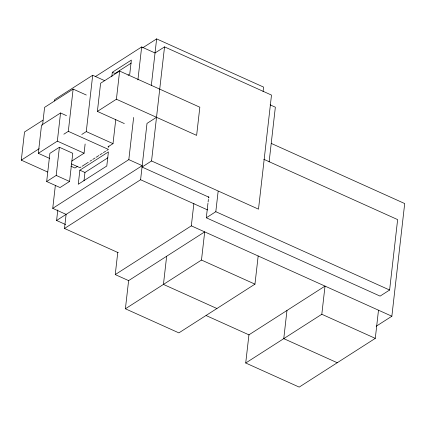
<?xml version="1.0" encoding="UTF-8"?>
<svg xmlns="http://www.w3.org/2000/svg" width="426" height="426" viewBox="0 0 426 426"><rect width="100%" height="100%" fill="white"/><g stroke="black" fill="none" stroke-linecap="round" stroke-linejoin="round"><path stroke-width="0.64" d="M47.637 172.024L21.3 160.155L24.511 131.985L42.973 120.164M49.608 158.413L38.319 153.323L41.524 125.159L60.551 112.97L66.488 115.648M42.563 125.185L44.597 107.363L73.128 89.087L86.297 95.019M54.496 100.935L54.645 99.625L92.692 75.258L104.572 80.615M46.679 181.524L49.885 153.355L59.4 147.263L72.766 153.291L69.56 181.455L60.045 187.546L46.679 181.524L56.189 175.432L59.4 147.263M38.319 153.323L57.34 141.139L60.551 112.97M118.279 252.709L64.502 228.474L66.105 214.39L52.733 208.362L55.364 185.305M65.657 224.566L56.594 220.482L57.798 209.917M63.841 134.206L68.314 131.336L73.128 89.087M79.87 170.182L78.267 184.266L106.798 165.991L108.406 151.906L79.87 170.182L84.95 172.471L107.89 157.78M81.797 134.462L86.27 131.591L92.692 75.258M71.77 161.071L84.076 153.19L85.12 144.02M84.002 180.794L84.95 172.471M97.389 111.415L100.6 83.251L119.621 71.067L199.837 107.214L196.626 135.383L116.41 99.231L97.389 111.415L124.328 123.556M111.814 76.755L112.326 72.276L131.346 60.087L129.744 74.172L128.066 75.248M108.646 147.433L108.8 146.113M116.41 99.231L119.621 71.067M107.975 146.869L113.012 143.642L115.771 119.408M258.172 255.978L254.961 284.142L178.877 332.882L125.398 308.786L201.487 260.046L204.698 231.877L128.609 280.617L115.238 274.589L117.794 252.187M52.733 208.362L128.822 159.628L133.631 117.459M137.907 79.902L141.661 46.956L155.032 52.978L164.542 46.887L271.495 95.083L258.497 209.166L151.544 160.964L142.034 167.061L209.102 197.286M125.398 308.786L128.609 280.617M64.502 228.474L140.591 179.735L147.007 123.396L156.518 117.304M151.342 85.328L156.635 38.894L263.587 87.09L263.076 91.574M151.544 160.964L164.542 46.887M166.651 256.25L163.446 284.414L216.919 308.515M115.238 274.589L191.327 225.855L193.878 203.452M263.8 159.292L397.634 219.603L389.609 290.021L380.098 296.113L206.301 217.792L207.952 203.314M208.101 201.999L208.399 199.368M208.554 198.053L208.703 196.732M206.301 217.792L215.812 211.701L218.139 191.301M245.722 363.005L248.928 334.836L325.017 286.102L321.811 314.266L245.722 363.005L299.196 387.106L375.285 338.366L378.496 310.197M269.12 161.891L275.35 107.203L270.121 104.844M286.975 310.469L283.764 338.638L337.243 362.734M376.195 326.257L391.861 316.225L404.7 203.553L271.415 143.487M95.227 76.701L141.661 46.956M142.646 47.856L156.635 38.894M131.224 63.085L114.999 73.48L112.326 72.276M21.3 160.155L39.203 148.685M77.766 166.22L74.965 168.009L70.807 166.135M81.009 166.971L79.891 167.69L71.509 163.914M82.127 166.257L88.283 162.311M89.961 161.236L91.638 160.16M92.756 159.446L94.993 158.014M96.111 157.295L98.912 155.506M100.03 154.787L102.267 153.355M103.385 152.636L105.627 151.203M106.745 150.484L108.422 149.409L68.314 131.336M56.594 220.482L142.193 165.65L128.822 159.628M86.27 131.591L113.012 143.642M215.812 211.701L389.609 290.021M57.34 141.139L84.076 153.19M140.591 179.735L207.659 209.959M191.327 225.855L391.861 316.225M56.189 175.432L69.56 181.455M201.487 260.046L254.961 284.142M321.811 314.266L375.285 338.366M206.115 315.544L249.13 334.927"/></g></svg>
